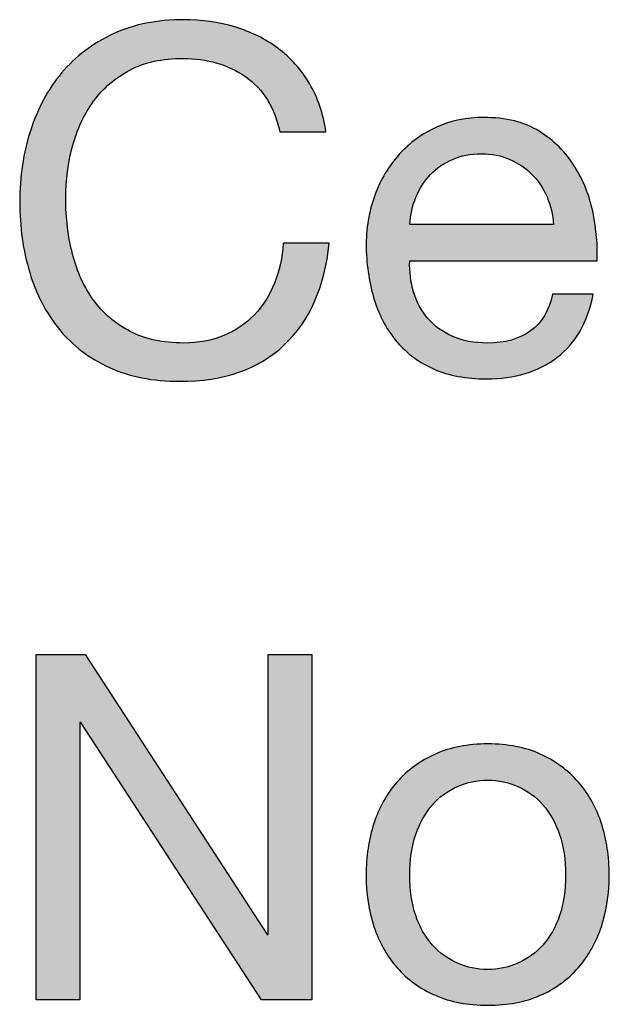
# Paper-space layout 'A3mask (portrait)' of a CAD drawing. Extents: x 0 to 277, y 0 to 394.
# Drawn here: x 193.183 to 195.64, y 28.99 to 33.101 of the extents above; entities that cross this region are included whole.
import ezdxf
from ezdxf.enums import TextEntityAlignment as Align

# ---------------------------------------------------------------- set-up
doc = ezdxf.new("R2010")
doc.units = 0
doc.layers.get('0').update_dxf_attribs({"linetype": 'CONTINUOUS'})
doc.layers.get('Defpoints').update_dxf_attribs({"linetype": 'CONTINUOUS'})
doc.layers.add('JPP_Mask', color=7, linetype='CONTINUOUS')
doc.styles.add('JPP', font='arial.ttf')

# ---------------------------------------------------------------- blocks, each defined once
blk = doc.blocks.new('A3mask (portrait)')
at = {"true_color": 0x004a91}
h = blk.add_hatch(color=154, dxfattribs=at)
edge = h.paths.add_edge_path()
edge.add_spline(control_points=[(194.2853, 31.7443), (194.3916, 31.8452), (194.4542, 31.9865), (194.473, 32.1683)], knot_values=[14, 14, 14, 14, 15, 15, 15, 15], degree=3, periodic=0)
edge.add_spline(control_points=[(194.473, 32.1683), (194.473, 32.1683), (194.2812, 32.1683), (194.2812, 32.1683), (194.2772, 32.109), (194.2652, 32.0538), (194.245, 32.0027), (194.2248, 31.9515), (194.1967, 31.9074), (194.161, 31.8704)], knot_values=[11, 11, 11, 11, 12, 12, 12, 13, 13, 13, 14, 14, 14, 14], degree=3, periodic=0)
edge.add_spline(control_points=[(194.161, 31.8704), (194.1255, 31.8335), (194.0831, 31.8045), (194.0339, 31.7837)], knot_values=[10, 10, 10, 10, 11, 11, 11, 11], degree=3, periodic=0)
edge.add_spline(control_points=[(194.0339, 31.7837), (193.9847, 31.7627), (193.9286, 31.7524), (193.8653, 31.7524)], knot_values=[9, 9, 9, 9, 10, 10, 10, 10], degree=3, periodic=0)
edge.add_spline(control_points=[(193.8653, 31.7524), (193.7792, 31.7524), (193.7053, 31.7685), (193.6433, 31.8007)], knot_values=[8, 8, 8, 8, 9, 9, 9, 9], degree=3, periodic=0)
edge.add_spline(control_points=[(193.6433, 31.8007), (193.5814, 31.8331), (193.5306, 31.8765), (193.4909, 31.931)], knot_values=[7, 7, 7, 7, 8, 8, 8, 8], degree=3, periodic=0)
edge.add_spline(control_points=[(193.4909, 31.931), (193.451, 31.9855), (193.4218, 32.0494), (193.403, 32.1228)], knot_values=[6, 6, 6, 6, 7, 7, 7, 7], degree=3, periodic=0)
edge.add_spline(control_points=[(193.403, 32.1228), (193.3842, 32.1961), (193.3747, 32.2739), (193.3747, 32.356)], knot_values=[5, 5, 5, 5, 6, 6, 6, 6], degree=3, periodic=0)
edge.add_spline(control_points=[(193.3747, 32.356), (193.3747, 32.4314), (193.3842, 32.504), (193.403, 32.5741)], knot_values=[4, 4, 4, 4, 5, 5, 5, 5], degree=3, periodic=0)
edge.add_spline(control_points=[(193.403, 32.5741), (193.4218, 32.644), (193.451, 32.7063), (193.4909, 32.7608)], knot_values=[3, 3, 3, 3, 4, 4, 4, 4], degree=3, periodic=0)
edge.add_spline(control_points=[(193.4909, 32.7608), (193.5306, 32.8153), (193.5809, 32.8587), (193.6422, 32.891)], knot_values=[2, 2, 2, 2, 3, 3, 3, 3], degree=3, periodic=0)
edge.add_spline(control_points=[(193.6422, 32.891), (193.7034, 32.9232), (193.7772, 32.9395), (193.8634, 32.9395)], knot_values=[1, 1, 1, 1, 2, 2, 2, 2], degree=3, periodic=0)
edge.add_spline(control_points=[(193.8634, 32.9395), (193.9643, 32.9395), (194.0513, 32.9139), (194.1248, 32.8627)], knot_values=[0, 0, 0, 0, 1, 1, 1, 1], degree=3, periodic=0)
edge.add_spline(control_points=[(194.1248, 32.8627), (194.1981, 32.8116), (194.2455, 32.7348), (194.267, 32.6326)], knot_values=[29, 29, 29, 29, 30, 30, 30, 30], degree=3, periodic=0)
edge.add_spline(control_points=[(194.267, 32.6326), (194.267, 32.6326), (194.4588, 32.6326), (194.4588, 32.6326), (194.4482, 32.7093), (194.4252, 32.7769), (194.3902, 32.8355), (194.3552, 32.894), (194.3116, 32.9427), (194.2591, 32.9818)], knot_values=[26, 26, 26, 26, 27, 27, 27, 28, 28, 28, 29, 29, 29, 29], degree=3, periodic=0)
edge.add_spline(control_points=[(194.2591, 32.9818), (194.2065, 33.0209), (194.1466, 33.0505), (194.0794, 33.0706), (194.0121, 33.0908), (193.9407, 33.1009), (193.8653, 33.1009)], knot_values=[24, 24, 24, 24, 25, 25, 25, 26, 26, 26, 26], degree=3, periodic=0)
edge.add_spline(control_points=[(193.8653, 33.1009), (193.7549, 33.1009), (193.657, 33.0811), (193.5717, 33.0414)], knot_values=[23, 23, 23, 23, 24, 24, 24, 24], degree=3, periodic=0)
edge.add_spline(control_points=[(193.5717, 33.0414), (193.4861, 33.0016), (193.4149, 32.9475), (193.3576, 32.8788), (193.3003, 32.8102), (193.2569, 32.7298), (193.2274, 32.6376)], knot_values=[21, 21, 21, 21, 22, 22, 22, 23, 23, 23, 23], degree=3, periodic=0)
edge.add_spline(control_points=[(193.2274, 32.6376), (193.1978, 32.5454), (193.1829, 32.4468), (193.1829, 32.3419), (193.1829, 32.2369), (193.1968, 32.1386), (193.2244, 32.0471), (193.252, 31.9556), (193.2933, 31.8761), (193.3485, 31.8089), (193.4037, 31.7416), (193.4731, 31.6887), (193.5566, 31.6504)], knot_values=[17, 17, 17, 17, 18, 18, 18, 19, 19, 19, 20, 20, 20, 21, 21, 21, 21], degree=3, periodic=0)
edge.add_spline(control_points=[(193.5566, 31.6504), (193.6398, 31.6121), (193.7375, 31.5928), (193.8493, 31.5928)], knot_values=[16, 16, 16, 16, 17, 17, 17, 17], degree=3, periodic=0)
edge.add_spline(control_points=[(193.8493, 31.5928), (194.0337, 31.5928), (194.1789, 31.6434), (194.2853, 31.7443)], knot_values=[15, 15, 15, 15, 16, 16, 16, 16], degree=3, periodic=0)
h = blk.add_hatch(color=154, dxfattribs=at)
edge = h.paths.add_edge_path()
edge.add_spline(control_points=[(194.8082, 32.0956), (194.8082, 32.0956), (195.5893, 32.0956), (195.5893, 32.0956), (195.5921, 32.1588), (195.5863, 32.2254), (195.5722, 32.2954)], knot_values=[12, 12, 12, 12, 13, 13, 13, 14, 14, 14, 14], degree=3, periodic=0)
edge.add_spline(control_points=[(195.5722, 32.2954), (195.558, 32.3654), (195.5325, 32.43), (195.4954, 32.4893)], knot_values=[11, 11, 11, 11, 12, 12, 12, 12], degree=3, periodic=0)
edge.add_spline(control_points=[(195.4954, 32.4893), (195.4585, 32.5484), (195.4094, 32.5972), (195.3481, 32.6356)], knot_values=[10, 10, 10, 10, 11, 11, 11, 11], degree=3, periodic=0)
edge.add_spline(control_points=[(195.3481, 32.6356), (195.2869, 32.6739), (195.2099, 32.6932), (195.1169, 32.6932)], knot_values=[9, 9, 9, 9, 10, 10, 10, 10], degree=3, periodic=0)
edge.add_spline(control_points=[(195.1169, 32.6932), (195.0457, 32.6932), (194.98, 32.6797), (194.9202, 32.6528)], knot_values=[8, 8, 8, 8, 9, 9, 9, 9], degree=3, periodic=0)
edge.add_spline(control_points=[(194.9202, 32.6528), (194.8603, 32.6258), (194.8084, 32.5882), (194.7648, 32.5397)], knot_values=[7, 7, 7, 7, 8, 8, 8, 8], degree=3, periodic=0)
edge.add_spline(control_points=[(194.7648, 32.5397), (194.7209, 32.4912), (194.6868, 32.4341), (194.6627, 32.3681), (194.6386, 32.3021), (194.6263, 32.2295), (194.6263, 32.1501)], knot_values=[5, 5, 5, 5, 6, 6, 6, 7, 7, 7, 7], degree=3, periodic=0)
edge.add_spline(control_points=[(194.6263, 32.1501), (194.6291, 32.0706), (194.6409, 31.9973), (194.6618, 31.9301)], knot_values=[4, 4, 4, 4, 5, 5, 5, 5], degree=3, periodic=0)
edge.add_spline(control_points=[(194.6618, 31.9301), (194.6827, 31.8627), (194.7138, 31.8048), (194.7555, 31.7564)], knot_values=[3, 3, 3, 3, 4, 4, 4, 4], degree=3, periodic=0)
edge.add_spline(control_points=[(194.7555, 31.7564), (194.7973, 31.708), (194.8487, 31.6703), (194.91, 31.6434), (194.9712, 31.6165), (195.0436, 31.603), (195.1271, 31.603)], knot_values=[1, 1, 1, 1, 2, 2, 2, 3, 3, 3, 3], degree=3, periodic=0)
edge.add_spline(control_points=[(195.1271, 31.603), (195.2454, 31.603), (195.3437, 31.6326), (195.4219, 31.6917)], knot_values=[0, 0, 0, 0, 1, 1, 1, 1], degree=3, periodic=0)
edge.add_spline(control_points=[(195.4219, 31.6917), (195.4998, 31.751), (195.5504, 31.8391), (195.5733, 31.9563)], knot_values=[21, 21, 21, 21, 22, 22, 22, 22], degree=3, periodic=0)
edge.add_spline(control_points=[(195.5733, 31.9563), (195.5733, 31.9563), (195.4036, 31.9563), (195.4036, 31.9563), (195.3887, 31.8876), (195.3583, 31.8365), (195.3117, 31.8028)], knot_values=[19, 19, 19, 19, 20, 20, 20, 21, 21, 21, 21], degree=3, periodic=0)
edge.add_spline(control_points=[(195.3117, 31.8028), (195.2653, 31.7692), (195.2057, 31.7524), (195.1331, 31.7524)], knot_values=[18, 18, 18, 18, 19, 19, 19, 19], degree=3, periodic=0)
edge.add_spline(control_points=[(195.1331, 31.7524), (195.0765, 31.7524), (195.0273, 31.7618), (194.9858, 31.7806)], knot_values=[17, 17, 17, 17, 18, 18, 18, 18], degree=3, periodic=0)
edge.add_spline(control_points=[(194.9858, 31.7806), (194.9441, 31.7995), (194.9097, 31.8246), (194.8828, 31.8563), (194.8559, 31.888), (194.8365, 31.9243), (194.8242, 31.9653)], knot_values=[15, 15, 15, 15, 16, 16, 16, 17, 17, 17, 17], degree=3, periodic=0)
edge.add_spline(control_points=[(194.8242, 31.9653), (194.8121, 32.0064), (194.8068, 32.0497), (194.8082, 32.0956)], knot_values=[14, 14, 14, 14, 15, 15, 15, 15], degree=3, periodic=0)
edge = h.paths.add_edge_path(flags=16)
edge.add_spline(control_points=[(195.4077, 32.247), (195.4077, 32.247), (194.8082, 32.247), (194.8082, 32.247), (194.8107, 32.2874), (194.8195, 32.3254), (194.8344, 32.361)], knot_values=[6, 6, 6, 6, 7, 7, 7, 8, 8, 8, 8], degree=3, periodic=0)
edge.add_spline(control_points=[(194.8344, 32.361), (194.8492, 32.3967), (194.8694, 32.4279), (194.8949, 32.455)], knot_values=[5, 5, 5, 5, 6, 6, 6, 6], degree=3, periodic=0)
edge.add_spline(control_points=[(194.8949, 32.455), (194.9204, 32.4819), (194.951, 32.503), (194.9868, 32.5185)], knot_values=[4, 4, 4, 4, 5, 5, 5, 5], degree=3, periodic=0)
edge.add_spline(control_points=[(194.9868, 32.5185), (195.0225, 32.5339), (195.0624, 32.5417), (195.1069, 32.5417)], knot_values=[3, 3, 3, 3, 4, 4, 4, 4], degree=3, periodic=0)
edge.add_spline(control_points=[(195.1069, 32.5417), (195.15, 32.5417), (195.1892, 32.5339), (195.225, 32.5185)], knot_values=[2, 2, 2, 2, 3, 3, 3, 3], degree=3, periodic=0)
edge.add_spline(control_points=[(195.225, 32.5185), (195.2607, 32.503), (195.2915, 32.4822), (195.3177, 32.4559)], knot_values=[1, 1, 1, 1, 2, 2, 2, 2], degree=3, periodic=0)
edge.add_spline(control_points=[(195.3177, 32.4559), (195.3442, 32.4297), (195.3651, 32.3984), (195.3804, 32.3621)], knot_values=[0, 0, 0, 0, 1, 1, 1, 1], degree=3, periodic=0)
edge.add_spline(control_points=[(195.3804, 32.3621), (195.3959, 32.3258), (195.405, 32.2874), (195.4077, 32.247)], knot_values=[8, 8, 8, 8, 9, 9, 9, 9], degree=3, periodic=0)
blk.add_hatch(color=154, dxfattribs=at).paths.add_polyline_path([(193.4554, 30.454), (193.2516, 30.454), (193.2516, 29.0125), (193.4334, 29.0125), (193.4334, 30.1692), (193.4374, 30.1692), (194.1905, 29.0125), (194.4004, 29.0125), (194.4004, 30.454), (194.2185, 30.454), (194.2185, 29.2851), (194.2146, 29.2851)])
h = blk.add_hatch(color=154, dxfattribs=at)
edge = h.paths.add_edge_path(flags=16)
edge.add_spline(control_points=[(194.8334, 29.3649), (194.8501, 29.3157), (194.8733, 29.2746), (194.903, 29.2417), (194.9325, 29.2088), (194.9673, 29.1835), (195.0069, 29.1661), (195.0466, 29.1484), (195.0888, 29.1396), (195.1331, 29.1396), (195.1776, 29.1396), (195.2196, 29.1484), (195.2593, 29.1661), (195.299, 29.1835), (195.3337, 29.2088), (195.3632, 29.2417), (195.3929, 29.2746), (195.4161, 29.3157), (195.433, 29.3649), (195.4497, 29.414), (195.4581, 29.4702), (195.4581, 29.5335), (195.4581, 29.5966), (195.4497, 29.6529), (195.433, 29.7019), (195.4161, 29.751), (195.3929, 29.7926), (195.3632, 29.8262), (195.3337, 29.8598), (195.299, 29.8853), (195.2593, 29.9027), (195.2196, 29.9204), (195.1776, 29.9292), (195.1331, 29.9292), (195.0888, 29.9292), (195.0466, 29.9204), (195.0069, 29.9027), (194.9673, 29.8853), (194.9325, 29.8598), (194.903, 29.8262), (194.8733, 29.7926), (194.8501, 29.751), (194.8334, 29.7019), (194.8165, 29.6529), (194.8082, 29.5966), (194.8082, 29.5335), (194.8082, 29.4702), (194.8165, 29.414), (194.8334, 29.3649)], knot_values=[0, 0, 0, 0, 1, 1, 1, 2, 2, 2, 3, 3, 3, 4, 4, 4, 5, 5, 5, 6, 6, 6, 7, 7, 7, 8, 8, 8, 9, 9, 9, 10, 10, 10, 11, 11, 11, 12, 12, 12, 13, 13, 13, 14, 14, 14, 15, 15, 15, 16, 16, 16, 16], degree=3, periodic=0)
edge = h.paths.add_edge_path()
edge.add_spline(control_points=[(194.6588, 29.7485), (194.6801, 29.8151), (194.7126, 29.8728), (194.7555, 29.922), (194.7986, 29.9712), (194.8518, 30.0099), (194.9151, 30.0382), (194.9784, 30.0663), (195.051, 30.0804), (195.1331, 30.0804), (195.2166, 30.0804), (195.2897, 30.0663), (195.3521, 30.0382), (195.4147, 30.0099), (195.4676, 29.9712), (195.5107, 29.922), (195.5536, 29.8728), (195.5861, 29.8151), (195.6074, 29.7485), (195.629, 29.6817), (195.6399, 29.61), (195.6399, 29.5335), (195.6399, 29.4567), (195.629, 29.3853), (195.6074, 29.3194), (195.5861, 29.2535), (195.5536, 29.196), (195.5107, 29.1468), (195.4676, 29.0977), (195.4147, 29.0594), (195.3521, 29.0318), (195.2897, 29.0042), (195.2166, 28.9903), (195.1331, 28.9903), (195.051, 28.9903), (194.9784, 29.0042), (194.9151, 29.0318), (194.8518, 29.0594), (194.7986, 29.0977), (194.7555, 29.1468), (194.7126, 29.196), (194.6801, 29.2535), (194.6588, 29.3194), (194.6372, 29.3853), (194.6263, 29.4567), (194.6263, 29.5335), (194.6263, 29.61), (194.6372, 29.6817), (194.6588, 29.7485)], knot_values=[0, 0, 0, 0, 1, 1, 1, 2, 2, 2, 3, 3, 3, 4, 4, 4, 5, 5, 5, 6, 6, 6, 7, 7, 7, 8, 8, 8, 9, 9, 9, 10, 10, 10, 11, 11, 11, 12, 12, 12, 13, 13, 13, 14, 14, 14, 15, 15, 15, 16, 16, 16, 16], degree=3, periodic=0)
at = {"layer": 'Defpoints', "color": 154, "true_color": 0x004a91}
blk.add_lwpolyline([(193.4554, 30.454), (194.2146, 29.2851), (194.2185, 29.2851), (194.2185, 30.454), (194.4004, 30.454), (194.4004, 29.0125), (194.1905, 29.0125), (193.4374, 30.1692), (193.4334, 30.1692), (193.4334, 29.0125), (193.2516, 29.0125), (193.2516, 30.454), (193.4554, 30.454)], dxfattribs=at)
for points, knots in [([(194.1248, 32.8627), (194.0513, 32.9139), (193.9643, 32.9395), (193.8634, 32.9395), (193.7772, 32.9395), (193.7034, 32.9232), (193.6422, 32.891), (193.5809, 32.8587), (193.5306, 32.8153), (193.4909, 32.7608), (193.451, 32.7063), (193.4218, 32.644), (193.403, 32.5741), (193.3842, 32.504), (193.3747, 32.4314), (193.3747, 32.356), (193.3747, 32.2739), (193.3842, 32.1961), (193.403, 32.1228), (193.4218, 32.0494), (193.451, 31.9855), (193.4909, 31.931), (193.5306, 31.8765), (193.5814, 31.8331), (193.6433, 31.8007), (193.7053, 31.7685), (193.7792, 31.7524), (193.8653, 31.7524), (193.9286, 31.7524), (193.9847, 31.7627), (194.0339, 31.7837), (194.0831, 31.8045), (194.1255, 31.8335), (194.161, 31.8704), (194.1967, 31.9074), (194.2248, 31.9515), (194.245, 32.0027), (194.2652, 32.0538), (194.2772, 32.109), (194.2812, 32.1683), (194.2812, 32.1683), (194.473, 32.1683), (194.473, 32.1683), (194.4542, 31.9865), (194.3916, 31.8452), (194.2853, 31.7443), (194.1789, 31.6434), (194.0337, 31.5928), (193.8493, 31.5928), (193.7375, 31.5928), (193.6398, 31.6121), (193.5566, 31.6504), (193.4731, 31.6887), (193.4037, 31.7416), (193.3485, 31.8089), (193.2933, 31.8761), (193.252, 31.9556), (193.2244, 32.0471), (193.1968, 32.1386), (193.1829, 32.2369), (193.1829, 32.3419), (193.1829, 32.4468), (193.1978, 32.5454), (193.2274, 32.6376), (193.2569, 32.7298), (193.3003, 32.8102), (193.3576, 32.8788), (193.4149, 32.9475), (193.4861, 33.0016), (193.5717, 33.0414), (193.657, 33.0811), (193.7549, 33.1009), (193.8653, 33.1009), (193.9407, 33.1009), (194.0121, 33.0908), (194.0794, 33.0706), (194.1466, 33.0505), (194.2065, 33.0209), (194.2591, 32.9818), (194.3116, 32.9427), (194.3552, 32.894), (194.3902, 32.8355), (194.4252, 32.7769), (194.4482, 32.7093), (194.4588, 32.6326), (194.4588, 32.6326), (194.267, 32.6326), (194.267, 32.6326), (194.2455, 32.7348), (194.1981, 32.8116), (194.1248, 32.8627)], [0, 0, 0, 0, 1, 1, 1, 2, 2, 2, 3, 3, 3, 4, 4, 4, 5, 5, 5, 6, 6, 6, 7, 7, 7, 8, 8, 8, 9, 9, 9, 10, 10, 10, 11, 11, 11, 12, 12, 12, 13, 13, 13, 14, 14, 14, 15, 15, 15, 16, 16, 16, 17, 17, 17, 18, 18, 18, 19, 19, 19, 20, 20, 20, 21, 21, 21, 22, 22, 22, 23, 23, 23, 24, 24, 24, 25, 25, 25, 26, 26, 26, 27, 27, 27, 28, 28, 28, 29, 29, 29, 30, 30, 30, 30]), ([(195.4219, 31.6917), (195.3437, 31.6326), (195.2454, 31.603), (195.1271, 31.603), (195.0436, 31.603), (194.9712, 31.6165), (194.91, 31.6434), (194.8487, 31.6703), (194.7973, 31.708), (194.7555, 31.7564), (194.7138, 31.8048), (194.6827, 31.8627), (194.6618, 31.9301), (194.6409, 31.9973), (194.6291, 32.0706), (194.6263, 32.1501), (194.6263, 32.2295), (194.6386, 32.3021), (194.6627, 32.3681), (194.6868, 32.4341), (194.7209, 32.4912), (194.7648, 32.5397), (194.8084, 32.5882), (194.8603, 32.6258), (194.9202, 32.6528), (194.98, 32.6797), (195.0457, 32.6932), (195.1169, 32.6932), (195.2099, 32.6932), (195.2869, 32.6739), (195.3481, 32.6356), (195.4094, 32.5972), (195.4585, 32.5484), (195.4954, 32.4893), (195.5325, 32.43), (195.558, 32.3654), (195.5722, 32.2954), (195.5863, 32.2254), (195.5921, 32.1588), (195.5893, 32.0956), (195.5893, 32.0956), (194.8082, 32.0956), (194.8082, 32.0956), (194.8068, 32.0497), (194.8121, 32.0064), (194.8242, 31.9653), (194.8365, 31.9243), (194.8559, 31.888), (194.8828, 31.8563), (194.9097, 31.8246), (194.9441, 31.7995), (194.9858, 31.7806), (195.0273, 31.7618), (195.0765, 31.7524), (195.1331, 31.7524), (195.2057, 31.7524), (195.2653, 31.7692), (195.3117, 31.8028), (195.3583, 31.8365), (195.3887, 31.8876), (195.4036, 31.9563), (195.4036, 31.9563), (195.5733, 31.9563), (195.5733, 31.9563), (195.5504, 31.8391), (195.4998, 31.751), (195.4219, 31.6917)], [0, 0, 0, 0, 1, 1, 1, 2, 2, 2, 3, 3, 3, 4, 4, 4, 5, 5, 5, 6, 6, 6, 7, 7, 7, 8, 8, 8, 9, 9, 9, 10, 10, 10, 11, 11, 11, 12, 12, 12, 13, 13, 13, 14, 14, 14, 15, 15, 15, 16, 16, 16, 17, 17, 17, 18, 18, 18, 19, 19, 19, 20, 20, 20, 21, 21, 21, 22, 22, 22, 22]), ([(195.3804, 32.3621), (195.3651, 32.3984), (195.3442, 32.4297), (195.3177, 32.4559), (195.2915, 32.4822), (195.2607, 32.503), (195.225, 32.5185), (195.1892, 32.5339), (195.15, 32.5417), (195.1069, 32.5417), (195.0624, 32.5417), (195.0225, 32.5339), (194.9868, 32.5185), (194.951, 32.503), (194.9204, 32.4819), (194.8949, 32.455), (194.8694, 32.4279), (194.8492, 32.3967), (194.8344, 32.361), (194.8195, 32.3254), (194.8107, 32.2874), (194.8082, 32.247), (194.8082, 32.247), (195.4077, 32.247), (195.4077, 32.247), (195.405, 32.2874), (195.3959, 32.3258), (195.3804, 32.3621)], [0, 0, 0, 0, 1, 1, 1, 2, 2, 2, 3, 3, 3, 4, 4, 4, 5, 5, 5, 6, 6, 6, 7, 7, 7, 8, 8, 8, 9, 9, 9, 9]), ([(194.6588, 29.7485), (194.6801, 29.8151), (194.7126, 29.8728), (194.7555, 29.922), (194.7986, 29.9712), (194.8518, 30.0099), (194.9151, 30.0382), (194.9784, 30.0663), (195.051, 30.0804), (195.1331, 30.0804), (195.2166, 30.0804), (195.2897, 30.0663), (195.3521, 30.0382), (195.4147, 30.0099), (195.4676, 29.9712), (195.5107, 29.922), (195.5536, 29.8728), (195.5861, 29.8151), (195.6074, 29.7485), (195.629, 29.6817), (195.6399, 29.61), (195.6399, 29.5335), (195.6399, 29.4567), (195.629, 29.3853), (195.6074, 29.3194), (195.5861, 29.2535), (195.5536, 29.196), (195.5107, 29.1468), (195.4676, 29.0977), (195.4147, 29.0594), (195.3521, 29.0318), (195.2897, 29.0042), (195.2166, 28.9903), (195.1331, 28.9903), (195.051, 28.9903), (194.9784, 29.0042), (194.9151, 29.0318), (194.8518, 29.0594), (194.7986, 29.0977), (194.7555, 29.1468), (194.7126, 29.196), (194.6801, 29.2535), (194.6588, 29.3194), (194.6372, 29.3853), (194.6263, 29.4567), (194.6263, 29.5335), (194.6263, 29.61), (194.6372, 29.6817), (194.6588, 29.7485)], [0, 0, 0, 0, 1, 1, 1, 2, 2, 2, 3, 3, 3, 4, 4, 4, 5, 5, 5, 6, 6, 6, 7, 7, 7, 8, 8, 8, 9, 9, 9, 10, 10, 10, 11, 11, 11, 12, 12, 12, 13, 13, 13, 14, 14, 14, 15, 15, 15, 16, 16, 16, 16]), ([(194.8334, 29.3649), (194.8501, 29.3157), (194.8733, 29.2746), (194.903, 29.2417), (194.9325, 29.2088), (194.9673, 29.1835), (195.0069, 29.1661), (195.0466, 29.1484), (195.0888, 29.1396), (195.1331, 29.1396), (195.1776, 29.1396), (195.2196, 29.1484), (195.2593, 29.1661), (195.299, 29.1835), (195.3337, 29.2088), (195.3632, 29.2417), (195.3929, 29.2746), (195.4161, 29.3157), (195.433, 29.3649), (195.4497, 29.414), (195.4581, 29.4702), (195.4581, 29.5335), (195.4581, 29.5966), (195.4497, 29.6529), (195.433, 29.7019), (195.4161, 29.751), (195.3929, 29.7926), (195.3632, 29.8262), (195.3337, 29.8598), (195.299, 29.8853), (195.2593, 29.9027), (195.2196, 29.9204), (195.1776, 29.9292), (195.1331, 29.9292), (195.0888, 29.9292), (195.0466, 29.9204), (195.0069, 29.9027), (194.9673, 29.8853), (194.9325, 29.8598), (194.903, 29.8262), (194.8733, 29.7926), (194.8501, 29.751), (194.8334, 29.7019), (194.8165, 29.6529), (194.8082, 29.5966), (194.8082, 29.5335), (194.8082, 29.4702), (194.8165, 29.414), (194.8334, 29.3649)], [0, 0, 0, 0, 1, 1, 1, 2, 2, 2, 3, 3, 3, 4, 4, 4, 5, 5, 5, 6, 6, 6, 7, 7, 7, 8, 8, 8, 9, 9, 9, 10, 10, 10, 11, 11, 11, 12, 12, 12, 13, 13, 13, 14, 14, 14, 15, 15, 15, 16, 16, 16, 16])]:
    blk.add_open_spline(points, degree=3, knots=knots, dxfattribs=at)
at = {"color": 7, "style": 'JPP'}
for tag, p in [('Client', (244.02, 56.35)), ('Project1', (244.02, 44.1)), ('Project2', (244.02, 40.425)), ('Project3', (244.02, 36.75)), ('Title1', (244.02, 28.175)), ('Title2', (244.02, 24.5)), ('Title3', (244.02, 20.825)), ('Status', (191.1, 3.675))]:
    blk.add_attdef(tag, text='', height=1.7, dxfattribs=at).set_placement(p, align=Align.MIDDLE_LEFT)
at = {"color": 2, "style": 'JPP'}
for tag, p in [('Scale', (204.575, 12.25)), ('Checked', (248.675, 12.25)), ('Drawn', (226.625, 12.25)), ('Date', (270.725, 12.25))]:
    blk.add_attdef(tag, text='', height=1, dxfattribs=at).set_placement(p, align=Align.MIDDLE_CENTER)
at = {"color": 6, "style": 'JPP'}
for tag, p in [('Ref', (235.2, 3.675)), ('DrgNo.', (255.78, 3.675))]:
    blk.add_attdef(tag, text='', height=2, dxfattribs=at).set_placement(p, align=Align.MIDDLE_LEFT)
blk.add_attdef('Rev', text='', height=2, dxfattribs=at).set_placement((272.5746, 3.675), align=Align.MIDDLE_CENTER)

psp = doc.layouts.new('A3mask (portrait)')

# ---------------------------------------------------------------- block references
at = {"layer": 'JPP_Mask'}
psp.add_blockref('A3mask (portrait)', (0, 0), dxfattribs=at)

doc.saveas('drawing.dxf')
